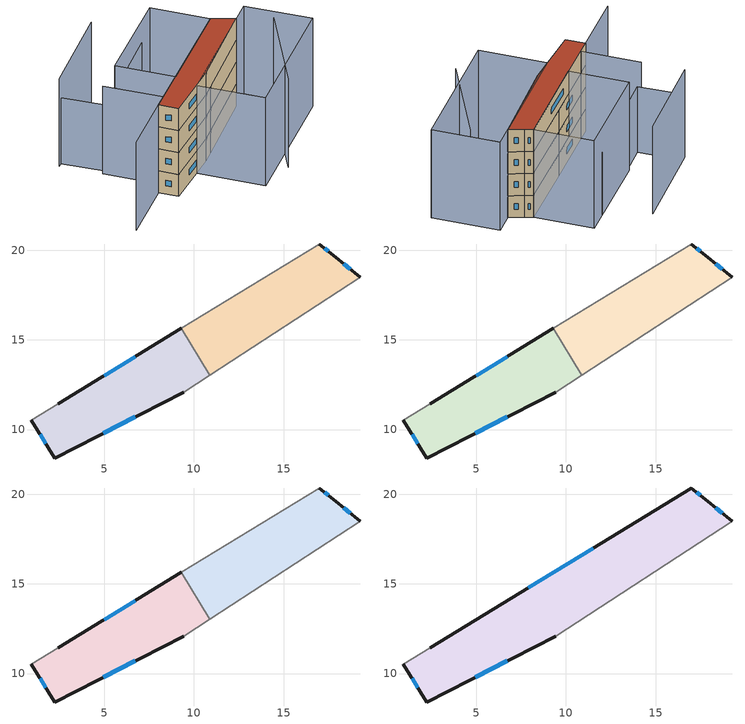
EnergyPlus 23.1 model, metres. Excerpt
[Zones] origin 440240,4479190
bdc9c0efb053006e_F0_dwelling_0
 floor ground (EU_floor_Construction): 17.78,19.7 19.27,18.48 10.89,13.03 9.3,15.63 16.99,20.34 z0
 wall outside (EU_wall_Construction): 19.27,18.48 17.78,19.7 16.99,20.34 z0:3
 wall adiabatic (EU_wall_Construction): 10.89,13.03 19.27,18.48 / 16.99,20.34 9.3,15.63 z0:3
 wall to bdc9c0efb053006e_F0_dwelling_1 (EU_wall_Construction): 9.3,15.63 10.89,13.03 z0:3
 window (EU_Window_Construction): 17.48,19.94 17.29,20.1 / 18.71,18.94 18.34,19.24 z1.13:1.87
bdc9c0efb053006e_F0_dwelling_1
 floor ground (EU_floor_Construction): 9.3,15.63 10.89,13.03 9.43,12.08 2.25,8.41 0.94,10.52 2.43,11.43 z0
 wall outside (EU_wall_Construction): 9.3,15.63 2.43,11.43 / 0.94,10.52 2.25,8.41 9.43,12.08 z0:3
 wall adiabatic (EU_wall_Construction): 9.43,12.08 10.89,13.03 / 2.43,11.43 0.94,10.52 z0:3
 window (EU_Window_Construction): 6.72,14.05 5.01,13.01 / 4.94,9.79 6.73,10.7 / 1.43,9.73 1.76,9.21 z1.13:1.87
bdc9c0efb053006e_F1_dwelling_0
 floor to bdc9c0efb053006e_F0_dwelling_0 (EU_floor_Construction): 17.78,19.7 19.27,18.48 10.89,13.03 9.3,15.63 16.99,20.34 z3
 wall outside (EU_wall_Construction): 19.27,18.48 17.78,19.7 16.99,20.34 z3:6
 wall adiabatic (EU_wall_Construction): 10.89,13.03 19.27,18.48 / 16.99,20.34 9.3,15.63 z3:6
 wall to bdc9c0efb053006e_F1_dwelling_1 (EU_wall_Construction): 9.3,15.63 10.89,13.03 z3:6
 window (EU_Window_Construction): 17.48,19.94 17.29,20.1 / 18.71,18.94 18.34,19.24 z4.13:4.87
bdc9c0efb053006e_F1_dwelling_1
 floor to bdc9c0efb053006e_F0_dwelling_1 (EU_floor_Construction): 9.3,15.63 10.89,13.03 9.43,12.08 2.25,8.41 0.94,10.52 2.43,11.43 z3
 wall outside (EU_wall_Construction): 9.3,15.63 2.43,11.43 / 0.94,10.52 2.25,8.41 9.43,12.08 z3:6
 wall adiabatic (EU_wall_Construction): 9.43,12.08 10.89,13.03 / 2.43,11.43 0.94,10.52 z3:6
 window (EU_Window_Construction): 6.72,14.05 5.01,13.01 / 4.94,9.79 6.73,10.7 / 1.43,9.73 1.76,9.21 z4.13:4.87
bdc9c0efb053006e_F2_dwelling_0
 floor to bdc9c0efb053006e_F1_dwelling_0 (EU_floor_Construction): 17.78,19.7 19.27,18.48 10.89,13.03 9.3,15.63 16.99,20.34 z6
 wall outside (EU_wall_Construction): 19.27,18.48 17.78,19.7 16.99,20.34 z6:9
 wall adiabatic (EU_wall_Construction): 10.89,13.03 19.27,18.48 / 16.99,20.34 9.3,15.63 z6:9
 wall to bdc9c0efb053006e_F2_dwelling_1 (EU_wall_Construction): 9.3,15.63 10.89,13.03 z6:9
 window (EU_Window_Construction): 17.48,19.94 17.29,20.1 / 18.71,18.94 18.34,19.24 z7.13:7.87
bdc9c0efb053006e_F2_dwelling_1
 floor to bdc9c0efb053006e_F1_dwelling_1 (EU_floor_Construction): 9.3,15.63 10.89,13.03 9.43,12.08 2.25,8.41 0.94,10.52 2.43,11.43 z6
 wall outside (EU_wall_Construction): 9.3,15.63 2.43,11.43 / 0.94,10.52 2.25,8.41 9.43,12.08 z6:9
 wall adiabatic (EU_wall_Construction): 9.43,12.08 10.89,13.03 / 2.43,11.43 0.94,10.52 z6:9
 window (EU_Window_Construction): 6.72,14.05 5.01,13.01 / 4.94,9.79 6.73,10.7 / 1.43,9.73 1.76,9.21 z7.13:7.87
bdc9c0efb053006e_F3_dwelling_0
 floor to bdc9c0efb053006e_F2_dwelling_0 (EU_floor_Construction): 17.78,19.7 19.27,18.48 10.89,13.03 9.3,15.63 16.99,20.34 z9
 floor to bdc9c0efb053006e_F2_dwelling_1 (EU_floor_Construction): 9.3,15.63 10.89,13.03 9.43,12.08 2.25,8.41 0.94,10.52 2.43,11.43 z9
 wall outside (EU_wall_Construction): 19.27,18.48 17.78,19.7 16.99,20.34 2.43,11.43 / 0.94,10.52 2.25,8.41 9.43,12.08 z9:12
 wall adiabatic (EU_wall_Construction): 9.43,12.08 19.27,18.48 / 2.43,11.43 0.94,10.52 z9:12
 window (EU_Window_Construction): 11.52,16.99 7.9,14.78 / 17.48,19.94 17.29,20.1 / 18.71,18.94 18.34,19.24 / 4.94,9.79 6.73,10.7 / 1.43,9.73 1.76,9.21 z10.13:10.87
 roof outside (EU_roof_Construction): 19.27,18.48 17.78,19.7 16.99,20.34 2.43,11.43 0.94,10.52 2.25,8.41 9.43,12.08 z12
shading: 15.68,5.01 22.61,15.85 / -1.39,17.58 2.44,11.43 / 2.44,11.43 -5.92,6.23 / 6.12,28.56 -4.16,21.95 / 6.85,10.76 21.56,19.9 / 21.56,19.9 25.93,12.88 / 25.93,12.88 11.22,3.73 / 11.22,3.73 6.85,10.76 / 2.39,19.91 13.15,26.55 / 13.15,26.55 16.99,20.34 / 16.99,20.34 6.23,13.7 / 6.23,13.7 2.39,19.91 z0:12; 10.67,25.02 -0.72,17.7 / -0.72,17.7 -3.66,22.27 z0:9
[Building]
EU S2 Campaign: North Axis=0; Terrain=City; Solar Distribution=FullExterior
[Site:Location]
Madrid: Latitude=40.5; Longitude=-3.5; Time Zone=1; Elevation=609
[SizingPeriod:WeatherFileDays]
AnnualSizingPeriod: Begin Month=1; Begin Day of Month=1; End Month=12; End Day of Month=31; Day of Week for Start Day=Monday; Use Weather File Daylight Saving Period=No; Use Weather File Rain and Snow Indicators=No
[MATERIAL]
EU_InternalMass_Material: Roughness=MediumRough; Thickness=0.1; Conductivity=1; Density=1800; Specific Heat=900; Thermal Absorptance=0.9; Solar Absorptance=0.7; Visible Absorptance=0.7
[MATERIAL:NOMASS] Roughness=MediumRough; Thermal Absorptance=0.9; Solar Absorptance=0.7; Visible Absorptance=0.7
Name | Thermal Resistance
EU_wall_NoMass | 1.26313
EU_roof_NoMass | 0.258054
EU_floor_NoMass | 0.563028
[WINDOWMATERIAL:SIMPLEGLAZINGSYSTEM]
EU_Window_SimpleGlazing: UFactor=4.93364; Solar Heat Gain Coefficient=0.85; Visible Transmittance=0.85
[CONSTRUCTION]
EU_wall_Construction: EU_wall_NoMass
EU_roof_Construction: EU_roof_NoMass
EU_floor_Construction: EU_floor_NoMass
EU_InternalMass_Construction: EU_InternalMass_Material
EU_Window_Construction: EU_Window_SimpleGlazing
[ZONE] Type=1; Multiplier=1; Ceiling Height=autocalculate; Floor Area=autocalculate; Part of Total Floor Area=Yes
Name | Volume
bdc9c0efb053006e_F0_dwelling_0; bdc9c0efb053006e_F1_dwelling_0; bdc9c0efb053006e_F2_dwelling_0 | 83.4034
bdc9c0efb053006e_F3_dwelling_0 | 166.804
bdc9c0efb053006e_F0_dwelling_1; bdc9c0efb053006e_F1_dwelling_1; bdc9c0efb053006e_F2_dwelling_1 | 83.4027
[INTERNALMASS] Construction=EU_InternalMass_Construction
Name | Zone or ZoneList | Surface Area
bdc9c0efb053006e_F0_dwelling_0_EU_InternalMass | bdc9c0efb053006e_F0_dwelling_0 | 27.8011
bdc9c0efb053006e_F0_dwelling_1_EU_InternalMass | bdc9c0efb053006e_F0_dwelling_1 | 27.8007
bdc9c0efb053006e_F1_dwelling_0_EU_InternalMass | bdc9c0efb053006e_F1_dwelling_0 | 27.8011
bdc9c0efb053006e_F1_dwelling_1_EU_InternalMass | bdc9c0efb053006e_F1_dwelling_1 | 27.8007
bdc9c0efb053006e_F2_dwelling_0_EU_InternalMass | bdc9c0efb053006e_F2_dwelling_0 | 27.8011
bdc9c0efb053006e_F2_dwelling_1_EU_InternalMass | bdc9c0efb053006e_F2_dwelling_1 | 27.8007
bdc9c0efb053006e_F3_dwelling_0_EU_InternalMass | bdc9c0efb053006e_F3_dwelling_0 | 55.6024
[OTHEREQUIPMENT] Fuel Type=Electricity; Design Level Calculation Method=Watts/Area; Power per Zone Floor Area=1; Fraction Latent=0; Fraction Radiant=0; Fraction Lost=0; Carbon Dioxide Generation Rate=0; EndUse Subcategory=EU_Step8_InternalGains
Name | Zone or ZoneList or Space or SpaceList | Schedule
EU_Step8_InternalGain_bdc9c0efb053006e_F0_dwelling_0_f000 | bdc9c0efb053006e_F0_dwelling_0 | EU_Step8_GainSchedule_bdc9c0efb053006e_F0_dwelling_0_f000
EU_Step8_InternalGain_bdc9c0efb053006e_F0_dwelling_1_f000 | bdc9c0efb053006e_F0_dwelling_1 | EU_Step8_GainSchedule_bdc9c0efb053006e_F0_dwelling_1_f000
EU_Step8_InternalGain_bdc9c0efb053006e_F1_dwelling_0_f000 | bdc9c0efb053006e_F1_dwelling_0 | EU_Step8_GainSchedule_bdc9c0efb053006e_F1_dwelling_0_f000
EU_Step8_InternalGain_bdc9c0efb053006e_F1_dwelling_1_f000 | bdc9c0efb053006e_F1_dwelling_1 | EU_Step8_GainSchedule_bdc9c0efb053006e_F1_dwelling_1_f000
EU_Step8_InternalGain_bdc9c0efb053006e_F2_dwelling_0_f000 | bdc9c0efb053006e_F2_dwelling_0 | EU_Step8_GainSchedule_bdc9c0efb053006e_F2_dwelling_0_f000
EU_Step8_InternalGain_bdc9c0efb053006e_F2_dwelling_1_f000 | bdc9c0efb053006e_F2_dwelling_1 | EU_Step8_GainSchedule_bdc9c0efb053006e_F2_dwelling_1_f000
EU_Step8_InternalGain_bdc9c0efb053006e_F3_dwelling_0_f000 | bdc9c0efb053006e_F3_dwelling_0 | EU_Step8_GainSchedule_bdc9c0efb053006e_F3_dwelling_0_f000
[ZONEVENTILATION:DESIGNFLOWRATE] Schedule=EU_AlwaysOn; Design Flow Rate Calculation Method=AirChanges/Hour; Air Changes per Hour=0.717621; Ventilation Type=Natural; Fan Pressure Rise=0; Fan Total Efficiency=1; Constant Term Coefficient=1; Temperature Term Coefficient=0; Velocity Term Coefficient=0; Velocity Squared Term Coefficient=0; Minimum Indoor Temperature=-100; Maximum Indoor Temperature=100; Delta Temperature=-100; Minimum Outdoor Temperature=-100; Maximum Outdoor Temperature=100; Maximum Wind Speed=40
Name | Zone or ZoneList or Space or SpaceList
EU_ConstantAir_bdc9c0efb053006e_F0_dwelling_0 | bdc9c0efb053006e_F0_dwelling_0
EU_ConstantAir_bdc9c0efb053006e_F0_dwelling_1 | bdc9c0efb053006e_F0_dwelling_1
EU_ConstantAir_bdc9c0efb053006e_F1_dwelling_0 | bdc9c0efb053006e_F1_dwelling_0
EU_ConstantAir_bdc9c0efb053006e_F1_dwelling_1 | bdc9c0efb053006e_F1_dwelling_1
EU_ConstantAir_bdc9c0efb053006e_F2_dwelling_0 | bdc9c0efb053006e_F2_dwelling_0
EU_ConstantAir_bdc9c0efb053006e_F2_dwelling_1 | bdc9c0efb053006e_F2_dwelling_1
EU_ConstantAir_bdc9c0efb053006e_F3_dwelling_0 | bdc9c0efb053006e_F3_dwelling_0
[HVACTEMPLATE:THERMOSTAT] Constant Heating Setpoint=20; Constant Cooling Setpoint=50
EU_HeatOnly_bdc9c0efb053006e_F0_dwelling_0; EU_HeatOnly_bdc9c0efb053006e_F0_dwelling_1; EU_HeatOnly_bdc9c0efb053006e_F1_dwelling_0; EU_HeatOnly_bdc9c0efb053006e_F1_dwelling_1; EU_HeatOnly_bdc9c0efb053006e_F2_dwelling_0; EU_HeatOnly_bdc9c0efb053006e_F2_dwelling_1; EU_HeatOnly_bdc9c0efb053006e_F3_dwelling_0
[HVACTEMPLATE:ZONE:IDEALLOADSAIRSYSTEM] System Availability Schedule=EU_AlwaysOn; Maximum Heating Supply Air Temperature=50; Minimum Cooling Supply Air Temperature=13; Maximum Heating Supply Air Humidity Ratio=0.0156; Minimum Cooling Supply Air Humidity Ratio=0.0077; Heating Limit=NoLimit; Cooling Limit=NoLimit; Heating Availability Schedule=EU_AlwaysOn; Cooling Availability Schedule=EU_CoolingOff; Dehumidification Control Type=ConstantSensibleHeatRatio; Cooling Sensible Heat Ratio=0.7; Dehumidification Setpoint=60; Humidification Control Type=None; Humidification Setpoint=30; Outdoor Air Method=None; Outdoor Air Flow Rate per Person=0.00944; Outdoor Air Flow Rate per Zone Floor Area=0; Outdoor Air Flow Rate per Zone=0; Demand Controlled Ventilation Type=None; Outdoor Air Economizer Type=NoEconomizer; Heat Recovery Type=None; Sensible Heat Recovery Effectiveness=0.7; Latent Heat Recovery Effectiveness=0.65
Name | Template Thermostat
bdc9c0efb053006e_F0_dwelling_0 | EU_HeatOnly_bdc9c0efb053006e_F0_dwelling_0
bdc9c0efb053006e_F0_dwelling_1 | EU_HeatOnly_bdc9c0efb053006e_F0_dwelling_1
bdc9c0efb053006e_F1_dwelling_0 | EU_HeatOnly_bdc9c0efb053006e_F1_dwelling_0
bdc9c0efb053006e_F1_dwelling_1 | EU_HeatOnly_bdc9c0efb053006e_F1_dwelling_1
bdc9c0efb053006e_F2_dwelling_0 | EU_HeatOnly_bdc9c0efb053006e_F2_dwelling_0
bdc9c0efb053006e_F2_dwelling_1 | EU_HeatOnly_bdc9c0efb053006e_F2_dwelling_1
bdc9c0efb053006e_F3_dwelling_0 | EU_HeatOnly_bdc9c0efb053006e_F3_dwelling_0
[SIZING:ZONE] Zone Cooling Design Supply Air Temperature Input Method=SupplyAirTemperature; Zone Cooling Design Supply Air Temperature=13; Zone Heating Design Supply Air Temperature Input Method=SupplyAirTemperature; Zone Heating Design Supply Air Temperature=50; Zone Cooling Design Supply Air Humidity Ratio=0.008; Zone Heating Design Supply Air Humidity Ratio=0.008; Cooling Design Air Flow Method=DesignDay; Cooling Design Air Flow Rate=0; Cooling Minimum Air Flow per Zone Floor Area=0.000762; Cooling Minimum Air Flow=0; Cooling Minimum Air Flow Fraction=0.2; Heating Design Air Flow Method=DesignDay; Heating Design Air Flow Rate=0; Heating Maximum Air Flow per Zone Floor Area=0.002032; Heating Maximum Air Flow=0.141576; Heating Maximum Air Flow Fraction=0.3; Account for Dedicated Outdoor Air System=No; Dedicated Outdoor Air System Control Strategy=NeutralSupplyAir; Dedicated Outdoor Air Low Setpoint Temperature for Design=autosize; Dedicated Outdoor Air High Setpoint Temperature for Design=autosize; Zone Load Sizing Method=Sensible Load Only No Latent Load; Zone Latent Cooling Design Supply Air Humidity Ratio Input Method=HumidityRatioDifference; Zone Cooling Design Supply Air Humidity Ratio Difference=0.005; Zone Latent Heating Design Supply Air Humidity Ratio Input Method=HumidityRatioDifference; Zone Humidification Design Supply Air Humidity Ratio Difference=0.005
bdc9c0efb053006e_F0_dwelling_0; bdc9c0efb053006e_F0_dwelling_1; bdc9c0efb053006e_F1_dwelling_0; bdc9c0efb053006e_F1_dwelling_1; bdc9c0efb053006e_F2_dwelling_0; bdc9c0efb053006e_F2_dwelling_1; bdc9c0efb053006e_F3_dwelling_0
[SCHEDULE:CONSTANT]
Name | Hourly Value
EU_AlwaysOn | 1
EU_CoolingOff | 0
[SCHEDULE:FILE] Column Number=1; Rows to Skip at Top=0; Number of Hours of Data=8760; Column Separator=Comma; Interpolate to Timestep=No; Minutes per Item=60; Adjust Schedule for Daylight Savings=Yes
Name | File
EU_Step8_GainSchedule_bdc9c0efb053006e_F0_dwelling_0_f000 | ../../schedules/bdc9c0efb053006e/bdc9c0efb053006e_F0_dwelling_0_f000_gain.csv
EU_Step8_GainSchedule_bdc9c0efb053006e_F0_dwelling_1_f000 | ../../schedules/bdc9c0efb053006e/bdc9c0efb053006e_F0_dwelling_1_f000_gain.csv
EU_Step8_GainSchedule_bdc9c0efb053006e_F1_dwelling_0_f000 | ../../schedules/bdc9c0efb053006e/bdc9c0efb053006e_F1_dwelling_0_f000_gain.csv
EU_Step8_GainSchedule_bdc9c0efb053006e_F1_dwelling_1_f000 | ../../schedules/bdc9c0efb053006e/bdc9c0efb053006e_F1_dwelling_1_f000_gain.csv
EU_Step8_GainSchedule_bdc9c0efb053006e_F2_dwelling_0_f000 | ../../schedules/bdc9c0efb053006e/bdc9c0efb053006e_F2_dwelling_0_f000_gain.csv
EU_Step8_GainSchedule_bdc9c0efb053006e_F2_dwelling_1_f000 | ../../schedules/bdc9c0efb053006e/bdc9c0efb053006e_F2_dwelling_1_f000_gain.csv
EU_Step8_GainSchedule_bdc9c0efb053006e_F3_dwelling_0_f000 | ../../schedules/bdc9c0efb053006e/bdc9c0efb053006e_F3_dwelling_0_f000_gain.csv
